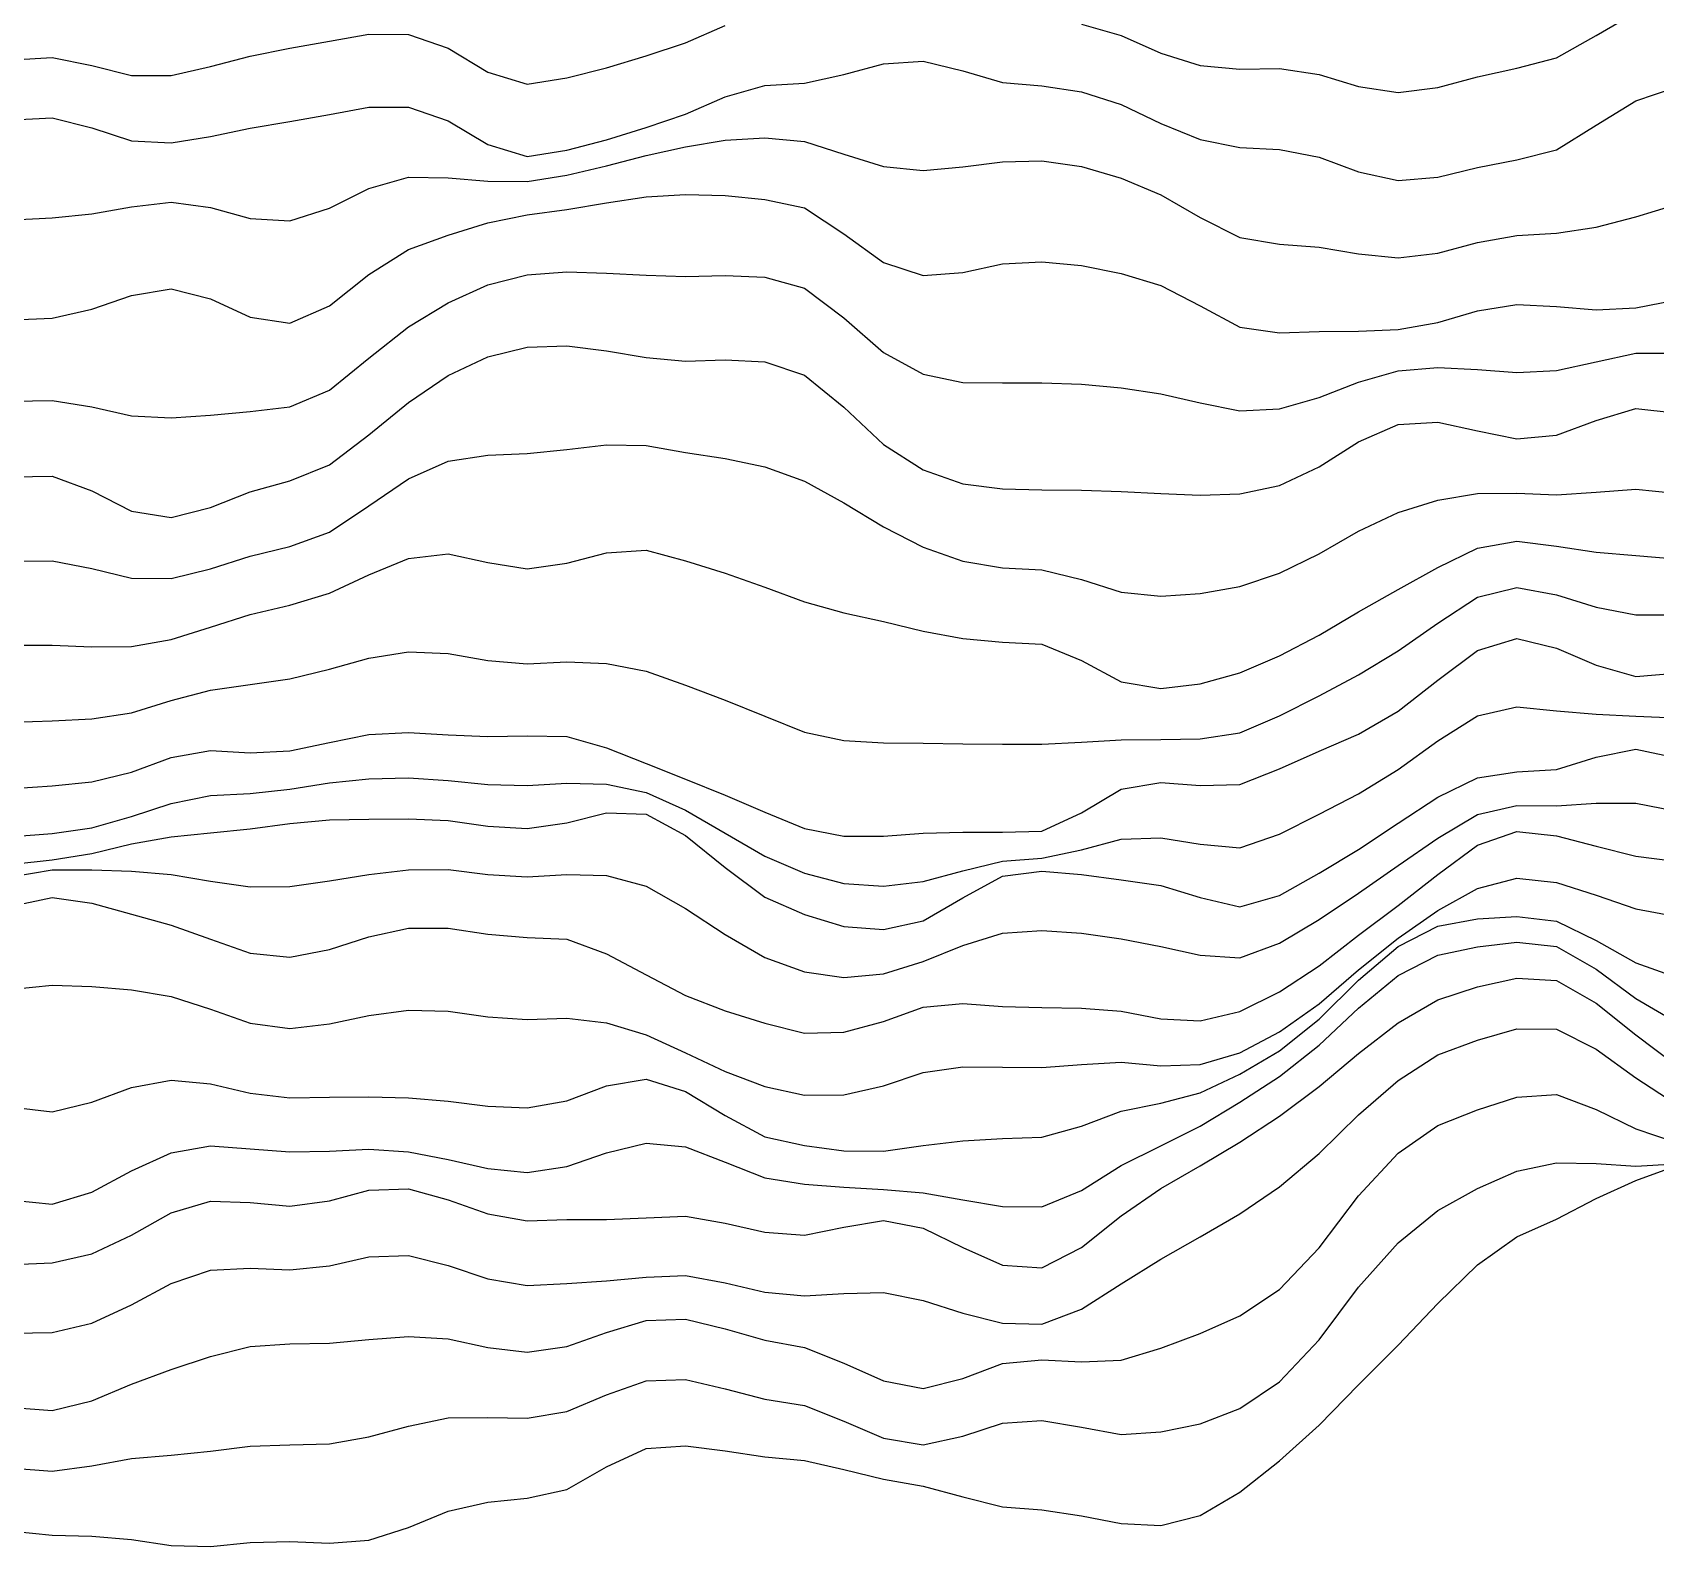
# Model space of a CAD drawing. Header units: metres. Extents: x 0 to 1200, y 54 to 769.
# Drawn here: x 299 to 463.5, y 54.3 to 207.9 of the extents above; entities that cross this region are included whole.
import ezdxf

# ---------------------------------------------------------------- set-up
doc = ezdxf.new("R2010")
doc.units = ezdxf.units.M

msp = doc.modelspace()

# ---------------------------------------------------------------- linework, layer by layer
for p, q in [((457.52472, 207.58907), (461.5381, 209.92764)), ((329.097, 207.03152), (333.11035, 207.74171)), ((333.11035, 207.74171), (337.12372, 207.69974)), ((337.12372, 207.69974), (341.1371, 206.30135)), ((365.2173, 206.86853), (369.23065, 208.60542)), ((405.35095, 208.75258), (409.36432, 207.59042)), ((409.36432, 207.59042), (413.3777, 205.82712)), ((453.51135, 205.34325), (457.52472, 207.58907)), ((321.07025, 205.51749), (325.08362, 206.32436)), ((325.08362, 206.32436), (329.097, 207.03152)), ((341.1371, 206.30135), (345.15045, 203.8761)), ((361.20392, 205.52307), (365.2173, 206.86853)), ((413.3777, 205.82712), (417.39105, 204.57059)), ((296.99005, 205.14871), (301.00342, 205.35597)), ((301.00342, 205.35597), (305.01678, 204.56413)), ((305.01678, 204.56413), (309.03015, 203.55135)), ((313.04352, 203.55414), (317.0569, 204.45154)), ((317.0569, 204.45154), (321.07025, 205.51749)), ((353.1772, 203.3134), (357.19055, 204.3112)), ((357.19055, 204.3112), (361.20392, 205.52307)), ((381.27075, 203.65555), (385.28412, 204.72185)), ((385.28412, 204.72185), (389.2975, 204.99332)), ((389.2975, 204.99332), (393.31085, 204.034)), ((417.39105, 204.57059), (421.40442, 204.20085)), ((421.40442, 204.20085), (425.4178, 204.25903)), ((425.4178, 204.25903), (429.43115, 203.64929)), ((445.48462, 203.40302), (449.498, 204.29123)), ((449.498, 204.29123), (453.51135, 205.34325)), ((309.03015, 203.55135), (313.04352, 203.55414)), ((345.15045, 203.8761), (349.16382, 202.65207)), ((349.16382, 202.65207), (353.1772, 203.3134)), ((369.23065, 201.38655), (373.24402, 202.54457)), ((373.24402, 202.54457), (377.2574, 202.76059)), ((377.2574, 202.76059), (381.27075, 203.65555)), ((393.31085, 204.034), (397.32422, 202.83704)), ((397.32422, 202.83704), (401.3376, 202.49023)), ((401.3376, 202.49023), (405.35095, 201.89401)), ((429.43115, 203.64929), (433.44452, 202.43335)), ((433.44452, 202.43335), (437.4579, 201.82559)), ((441.47125, 202.34326), (445.48462, 203.40302)), ((365.2173, 199.63765), (369.23065, 201.38655)), ((405.35095, 201.89401), (409.36432, 200.58826)), ((437.4579, 201.82559), (441.47125, 202.34326)), ((457.52472, 198.49763), (461.5381, 200.98868)), ((461.5381, 200.98868), (465.55145, 202.32751)), ((296.99005, 199.04256), (301.00342, 199.24066)), ((301.00342, 199.24066), (305.01678, 198.2514)), ((325.08362, 198.87662), (329.097, 199.58954)), ((329.097, 199.58954), (333.11035, 200.34972)), ((333.11035, 200.34972), (337.12372, 200.32936)), ((337.12372, 200.32936), (341.1371, 198.93152)), ((361.20392, 198.26602), (365.2173, 199.63765)), ((409.36432, 200.58826), (413.3777, 198.66412)), ((305.01678, 198.2514), (309.03015, 196.91891)), ((317.0569, 197.37405), (321.07025, 198.19759)), ((321.07025, 198.19759), (325.08362, 198.87662)), ((341.1371, 198.93152), (345.15045, 196.54634)), ((357.19055, 197.00386), (361.20392, 198.26602)), ((413.3777, 198.66412), (417.39105, 197.05537)), ((453.51135, 196.0184), (457.52472, 198.49763)), ((309.03015, 196.91891), (313.04352, 196.69992)), ((313.04352, 196.69992), (317.0569, 197.37405)), ((345.15045, 196.54634), (349.16382, 195.32744)), ((349.16382, 195.32744), (353.1772, 195.9632)), ((353.1772, 195.9632), (357.19055, 197.00386)), ((361.20392, 195.43889), (365.2173, 196.30019)), ((365.2173, 196.30019), (369.23065, 196.97293)), ((369.23065, 196.97293), (373.24402, 197.21735)), ((373.24402, 197.21735), (377.2574, 196.83847)), ((377.2574, 196.83847), (381.27075, 195.5651)), ((417.39105, 197.05537), (421.40442, 196.23055)), ((421.40442, 196.23055), (425.4178, 196.04721)), ((425.4178, 196.04721), (429.43115, 195.25206)), ((449.498, 194.97546), (453.51135, 196.0184)), ((353.1772, 193.42393), (357.19055, 194.37918)), ((357.19055, 194.37918), (361.20392, 195.43889)), ((381.27075, 195.5651), (385.28412, 194.29805)), ((385.28412, 194.29805), (389.2975, 193.91943)), ((389.2975, 193.91943), (393.31085, 194.26761)), ((393.31085, 194.26761), (397.32422, 194.78915)), ((397.32422, 194.78915), (401.3376, 194.8879)), ((401.3376, 194.8879), (405.35095, 194.32558)), ((405.35095, 194.32558), (409.36432, 193.14116)), ((429.43115, 195.25206), (433.44452, 193.75966)), ((441.47125, 193.24924), (445.48462, 194.21497)), ((445.48462, 194.21497), (449.498, 194.97546)), ((333.11035, 192.09541), (337.12372, 193.22522)), ((337.12372, 193.22522), (341.1371, 193.1633)), ((341.1371, 193.1633), (345.15045, 192.80989)), ((345.15045, 192.80989), (349.16382, 192.79411)), ((349.16382, 192.79411), (353.1772, 193.42393)), ((409.36432, 193.14116), (413.3777, 191.43266)), ((433.44452, 193.75966), (437.4579, 192.9035)), ((437.4579, 192.9035), (441.47125, 193.24924)), ((329.097, 190.07419), (333.11035, 192.09541)), ((357.19055, 190.62096), (361.20392, 191.2302)), ((361.20392, 191.2302), (365.2173, 191.49088)), ((365.2173, 191.49088), (369.23065, 191.37439)), ((369.23065, 191.37439), (373.24402, 190.97809)), ((373.24402, 190.97809), (377.2574, 190.12592)), ((413.3777, 191.43266), (417.39105, 189.1545)), ((301.00342, 189.1054), (305.01678, 189.52783)), ((305.01678, 189.52783), (309.03015, 190.21179)), ((309.03015, 190.21179), (313.04352, 190.68811)), ((313.04352, 190.68811), (317.0569, 190.16396)), ((317.0569, 190.16396), (321.07025, 189.05386)), ((325.08362, 188.81258), (329.097, 190.07419)), ((345.15045, 188.59253), (349.16382, 189.40564)), ((349.16382, 189.40564), (353.1772, 189.95761)), ((353.1772, 189.95761), (357.19055, 190.62096)), ((377.2574, 190.12592), (381.27075, 187.47617)), ((461.5381, 189.22485), (465.55145, 190.4102)), ((296.99005, 188.88815), (301.00342, 189.1054)), ((321.07025, 189.05386), (325.08362, 188.81258)), ((341.1371, 187.35551), (345.15045, 188.59253)), ((417.39105, 189.1545), (421.40442, 187.10143)), ((453.51135, 187.5574), (457.52472, 188.16573)), ((457.52472, 188.16573), (461.5381, 189.22485)), ((337.12372, 185.90382), (341.1371, 187.35551)), ((381.27075, 187.47617), (385.28412, 184.57492)), ((421.40442, 187.10143), (425.4178, 186.45146)), ((425.4178, 186.45146), (429.43115, 186.12842)), ((429.43115, 186.12842), (433.44452, 185.44327)), ((441.47125, 185.53287), (445.48462, 186.59782)), ((445.48462, 186.59782), (449.498, 187.31363)), ((449.498, 187.31363), (453.51135, 187.5574)), ((333.11035, 183.37585), (337.12372, 185.90382)), ((385.28412, 184.57492), (389.2975, 183.24234)), ((393.31085, 183.54643), (397.32422, 184.42497)), ((397.32422, 184.42497), (401.3376, 184.64719)), ((401.3376, 184.64719), (405.35095, 184.26056)), ((433.44452, 185.44327), (437.4579, 185.06117)), ((437.4579, 185.06117), (441.47125, 185.53287)), ((329.097, 180.17714), (333.11035, 183.37585)), ((345.15045, 182.31786), (349.16382, 183.32083)), ((349.16382, 183.32083), (353.1772, 183.6172)), ((353.1772, 183.6172), (357.19055, 183.49805)), ((357.19055, 183.49805), (361.20392, 183.28334)), ((361.20392, 183.28334), (365.2173, 183.16615)), ((365.2173, 183.16615), (369.23065, 183.25702)), ((369.23065, 183.25702), (373.24402, 183.0769)), ((373.24402, 183.0769), (377.2574, 181.9899)), ((389.2975, 183.24234), (393.31085, 183.54643)), ((405.35095, 184.26056), (409.36432, 183.45023)), ((409.36432, 183.45023), (413.3777, 182.25981)), ((305.01678, 179.84404), (309.03015, 181.22797)), ((309.03015, 181.22797), (313.04352, 181.89961)), ((313.04352, 181.89961), (317.0569, 180.87549)), ((341.1371, 180.4958), (345.15045, 182.31786)), ((377.2574, 181.9899), (381.27075, 178.9563)), ((413.3777, 182.25981), (417.39105, 180.1646)), ((301.00342, 178.92026), (305.01678, 179.84404)), ((317.0569, 180.87549), (321.07025, 179.02026)), ((325.08362, 178.44), (329.097, 180.17714)), ((337.12372, 178.0461), (341.1371, 180.4958)), ((417.39105, 180.1646), (421.40442, 178.00171)), ((441.47125, 178.49963), (445.48462, 179.66669)), ((445.48462, 179.66669), (449.498, 180.31473)), ((449.498, 180.31473), (453.51135, 180.11765)), ((453.51135, 180.11765), (457.52472, 179.76677)), ((457.52472, 179.76677), (461.5381, 179.96939)), ((461.5381, 179.96939), (465.55145, 180.757)), ((296.99005, 178.77277), (301.00342, 178.92026)), ((321.07025, 179.02026), (325.08362, 178.44)), ((333.11035, 174.85995), (337.12372, 178.0461)), ((381.27075, 178.9563), (385.28412, 175.46283)), ((421.40442, 178.00171), (425.4178, 177.42899)), ((433.44452, 177.60779), (437.4579, 177.76764)), ((437.4579, 177.76764), (441.47125, 178.49963)), ((349.16382, 175.98164), (353.1772, 176.1314)), ((353.1772, 176.1314), (357.19055, 175.60217)), ((425.4178, 177.42899), (429.43115, 177.5848)), ((429.43115, 177.5848), (433.44452, 177.60779)), ((329.097, 171.62639), (333.11035, 174.85995)), ((341.1371, 173.10176), (345.15045, 174.9993)), ((345.15045, 174.9993), (349.16382, 175.98164)), ((357.19055, 175.60217), (361.20392, 174.93726)), ((361.20392, 174.93726), (365.2173, 174.5698)), ((365.2173, 174.5698), (369.23065, 174.68753)), ((369.23065, 174.68753), (373.24402, 174.50276)), ((373.24402, 174.50276), (377.2574, 173.15732)), ((385.28412, 175.46283), (389.2975, 173.26651)), ((453.51135, 173.6135), (457.52472, 174.486)), ((457.52472, 174.486), (461.5381, 175.36888)), ((461.5381, 175.36888), (465.55145, 175.37451)), ((337.12372, 170.39279), (341.1371, 173.10176)), ((377.2574, 173.15732), (381.27075, 169.88963)), ((389.2975, 173.26651), (393.31085, 172.40965)), ((433.44452, 172.43895), (437.4579, 173.5728)), ((437.4579, 173.5728), (441.47125, 173.91443)), ((441.47125, 173.91443), (445.48462, 173.71844)), ((445.48462, 173.71844), (449.498, 173.41718)), ((449.498, 173.41718), (453.51135, 173.6135)), ((325.08362, 169.94913), (329.097, 171.62639)), ((393.31085, 172.40965), (397.32422, 172.36015)), ((397.32422, 172.36015), (401.3376, 172.38559)), ((401.3376, 172.38559), (405.35095, 172.21921)), ((405.35095, 172.21921), (409.36432, 171.85217)), ((409.36432, 171.85217), (413.3777, 171.27054)), ((413.3777, 171.27054), (417.39105, 170.33804)), ((429.43115, 170.89658), (433.44452, 172.43895)), ((296.99005, 170.49673), (301.00342, 170.59265)), ((301.00342, 170.59265), (305.01678, 169.94003)), ((305.01678, 169.94003), (309.03015, 169.04028)), ((321.07025, 169.45406), (325.08362, 169.94913)), ((333.11035, 167.10928), (337.12372, 170.39279)), ((381.27075, 169.88963), (385.28412, 166.12701)), ((417.39105, 170.33804), (421.40442, 169.54294)), ((421.40442, 169.54294), (425.4178, 169.7369)), ((425.4178, 169.7369), (429.43115, 170.89658)), ((457.52472, 168.54137), (461.5381, 169.7569)), ((461.5381, 169.7569), (465.55145, 169.3147)), ((309.03015, 169.04028), (313.04352, 168.83339)), ((313.04352, 168.83339), (317.0569, 169.09927)), ((317.0569, 169.09927), (321.07025, 169.45406)), ((433.44452, 166.37535), (437.4579, 168.15909)), ((437.4579, 168.15909), (441.47125, 168.37866)), ((441.47125, 168.37866), (445.48462, 167.50314)), ((453.51135, 167.05421), (457.52472, 168.54137)), ((329.097, 164.03764), (333.11035, 167.10928)), ((429.43115, 163.84927), (433.44452, 166.37535)), ((445.48462, 167.50314), (449.498, 166.68756)), ((449.498, 166.68756), (453.51135, 167.05421)), ((341.1371, 164.43222), (345.15045, 165.0174)), ((345.15045, 165.0174), (349.16382, 165.20102)), ((349.16382, 165.20102), (353.1772, 165.62234)), ((353.1772, 165.62234), (357.19055, 166.06973)), ((357.19055, 166.06973), (361.20392, 166.01924)), ((361.20392, 166.01924), (365.2173, 165.3083)), ((365.2173, 165.3083), (369.23065, 164.70255)), ((369.23065, 164.70255), (373.24402, 163.84677)), ((385.28412, 166.12701), (389.2975, 163.53607)), ((296.99005, 162.8362), (301.00342, 162.9154)), ((301.00342, 162.9154), (305.01678, 161.43144)), ((325.08362, 162.43938), (329.097, 164.03764)), ((337.12372, 162.62086), (341.1371, 164.43222)), ((373.24402, 163.84677), (377.2574, 162.39774)), ((389.2975, 163.53607), (393.31085, 162.11649)), ((425.4178, 161.94514), (429.43115, 163.84927)), ((305.01678, 161.43144), (309.03015, 159.33926)), ((317.0569, 159.724), (321.07025, 161.32497)), ((321.07025, 161.32497), (325.08362, 162.43938)), ((333.11035, 159.88895), (337.12372, 162.62086)), ((377.2574, 162.39774), (381.27075, 160.20018)), ((393.31085, 162.11649), (397.32422, 161.60443)), ((397.32422, 161.60443), (401.3376, 161.52963)), ((401.3376, 161.52963), (405.35095, 161.47052)), ((405.35095, 161.47052), (409.36432, 161.3502)), ((409.36432, 161.3502), (413.3777, 161.16083)), ((421.40442, 161.11226), (425.4178, 161.94514)), ((453.51135, 161.01775), (457.52472, 161.27217)), ((457.52472, 161.27217), (461.5381, 161.5705)), ((461.5381, 161.5705), (465.55145, 161.1906)), ((313.04352, 158.70676), (317.0569, 159.724)), ((329.097, 157.23705), (333.11035, 159.88895)), ((381.27075, 160.20018), (385.28412, 157.75208)), ((413.3777, 161.16083), (417.39105, 160.9855)), ((417.39105, 160.9855), (421.40442, 161.11226)), ((437.4579, 159.21442), (441.47125, 160.45476)), ((441.47125, 160.45476), (445.48462, 161.1489)), ((445.48462, 161.1489), (449.498, 161.16702)), ((449.498, 161.16702), (453.51135, 161.01775)), ((309.03015, 159.33926), (313.04352, 158.70676)), ((433.44452, 157.30959), (437.4579, 159.21442)), ((325.08362, 155.76466), (329.097, 157.23705)), ((385.28412, 157.75208), (389.2975, 155.68576)), ((429.43115, 155.02141), (433.44452, 157.30959)), ((317.0569, 153.50427), (321.07025, 154.79182)), ((321.07025, 154.79182), (325.08362, 155.76466)), ((337.12372, 154.54257), (341.1371, 155.01447)), ((341.1371, 155.01447), (345.15045, 154.13492)), ((353.1772, 154.0907), (357.19055, 155.13474)), ((357.19055, 155.13474), (361.20392, 155.38791)), ((361.20392, 155.38791), (365.2173, 154.30173)), ((389.2975, 155.68576), (393.31085, 154.28421)), ((425.4178, 153.07922), (429.43115, 155.02141)), ((441.47125, 153.62398), (445.48462, 155.61264)), ((445.48462, 155.61264), (449.498, 156.29897)), ((449.498, 156.29897), (453.51135, 155.78955)), ((453.51135, 155.78955), (457.52472, 155.18196)), ((457.52472, 155.18196), (461.5381, 154.84076)), ((461.5381, 154.84076), (465.55145, 154.50987)), ((296.99005, 154.28271), (301.00342, 154.31924)), ((301.00342, 154.31924), (305.01678, 153.5519)), ((305.01678, 153.5519), (309.03015, 152.56061)), ((313.04352, 152.52861), (317.0569, 153.50427)), ((333.11035, 152.89075), (337.12372, 154.54257)), ((345.15045, 154.13492), (349.16382, 153.51102)), ((349.16382, 153.51102), (353.1772, 154.0907)), ((365.2173, 154.30173), (369.23065, 153.06966)), ((369.23065, 153.06966), (373.24402, 151.65916)), ((393.31085, 154.28421), (397.32422, 153.6148)), ((397.32422, 153.6148), (401.3376, 153.41805)), ((401.3376, 153.41805), (405.35095, 152.42242)), ((421.40442, 151.72833), (425.4178, 153.07922)), ((437.4579, 151.40079), (441.47125, 153.62398)), ((309.03015, 152.56061), (313.04352, 152.52861)), ((329.097, 151.03021), (333.11035, 152.89075)), ((373.24402, 151.65916), (377.2574, 150.15355)), ((405.35095, 152.42242), (409.36432, 151.14929)), ((417.39105, 150.99255), (421.40442, 151.72833)), ((433.44452, 149.13403), (437.4579, 151.40079)), ((445.48462, 150.633), (449.498, 151.61845)), ((449.498, 151.61845), (453.51135, 150.85014)), ((321.07025, 148.86414), (325.08362, 149.82043)), ((325.08362, 149.82043), (329.097, 151.03021)), ((377.2574, 150.15355), (381.27075, 149.05316)), ((409.36432, 151.14929), (413.3777, 150.73148)), ((413.3777, 150.73148), (417.39105, 150.99255)), ((441.47125, 148.00746), (445.48462, 150.633)), ((453.51135, 150.85014), (457.52472, 149.62302)), ((317.0569, 147.57895), (321.07025, 148.86414)), ((381.27075, 149.05316), (385.28412, 148.14665)), ((385.28412, 148.14665), (389.2975, 147.17)), ((429.43115, 146.78651), (433.44452, 149.13403)), ((457.52472, 149.62302), (461.5381, 148.82767)), ((461.5381, 148.82767), (465.55145, 148.8426)), ((313.04352, 146.32849), (317.0569, 147.57895)), ((389.2975, 147.17), (393.31085, 146.43945)), ((425.4178, 144.68773), (429.43115, 146.78651)), ((437.4579, 145.175), (441.47125, 148.00746)), ((296.99005, 145.76901), (301.00342, 145.74904)), ((301.00342, 145.74904), (305.01678, 145.60117)), ((305.01678, 145.60117), (309.03015, 145.62878)), ((309.03015, 145.62878), (313.04352, 146.32849)), ((333.11035, 144.44719), (337.12372, 145.08862)), ((337.12372, 145.08862), (341.1371, 144.92313)), ((341.1371, 144.92313), (345.15045, 144.2206)), ((393.31085, 146.43945), (397.32422, 146.07379)), ((397.32422, 146.07379), (401.3376, 145.87418)), ((401.3376, 145.87418), (405.35095, 144.18951)), ((433.44452, 142.73831), (437.4579, 145.175)), ((441.47125, 142.20251), (445.48462, 145.23682)), ((445.48462, 145.23682), (449.498, 146.43723)), ((449.498, 146.43723), (453.51135, 145.46735)), ((453.51135, 145.46735), (457.52472, 143.72893)), ((325.08362, 142.36061), (329.097, 143.32083)), ((329.097, 143.32083), (333.11035, 144.44719)), ((345.15045, 144.2206), (349.16382, 143.87027)), ((349.16382, 143.87027), (353.1772, 144.07382)), ((353.1772, 144.07382), (357.19055, 143.909)), ((357.19055, 143.909), (361.20392, 143.12024)), ((405.35095, 144.18951), (409.36432, 142.03741)), ((421.40442, 142.9409), (425.4178, 144.68773)), ((457.52472, 143.72893), (461.5381, 142.56949)), ((317.0569, 141.20819), (321.07025, 141.7691)), ((321.07025, 141.7691), (325.08362, 142.36061)), ((361.20392, 143.12024), (365.2173, 141.69333)), ((365.2173, 141.69333), (369.23065, 140.18837)), ((409.36432, 142.03741), (413.3777, 141.35396)), ((413.3777, 141.35396), (417.39105, 141.82391)), ((417.39105, 141.82391), (421.40442, 142.9409)), ((429.43115, 140.61751), (433.44452, 142.73831)), ((437.4579, 139.05597), (441.47125, 142.20251)), ((461.5381, 142.56949), (465.55145, 142.92563)), ((309.03015, 138.89871), (313.04352, 140.13754)), ((313.04352, 140.13754), (317.0569, 141.20819)), ((369.23065, 140.18837), (373.24402, 138.54831)), ((425.4178, 138.57683), (429.43115, 140.61751)), ((301.00342, 138.08786), (305.01678, 138.27368)), ((305.01678, 138.27368), (309.03015, 138.89871)), ((373.24402, 138.54831), (377.2574, 136.93236)), ((421.40442, 136.87227), (425.4178, 138.57683)), ((433.44452, 136.71854), (437.4579, 139.05597)), ((441.47125, 136.06223), (445.48462, 138.59084)), ((445.48462, 138.59084), (449.498, 139.50284)), ((449.498, 139.50284), (453.51135, 139.09247)), ((453.51135, 139.09247), (457.52472, 138.77005)), ((457.52472, 138.77005), (461.5381, 138.56561)), ((461.5381, 138.56561), (465.55145, 138.39377)), ((296.99005, 137.9642), (301.00342, 138.08786)), ((329.097, 135.8789), (333.11035, 136.69351)), ((333.11035, 136.69351), (337.12372, 136.9168)), ((337.12372, 136.9168), (341.1371, 136.67795)), ((341.1371, 136.67795), (345.15045, 136.51031)), ((345.15045, 136.51031), (349.16382, 136.5784)), ((349.16382, 136.5784), (353.1772, 136.48392)), ((377.2574, 136.93236), (381.27075, 136.10071)), ((417.39105, 136.2684), (421.40442, 136.87227)), ((429.43115, 135.02403), (433.44452, 136.71854)), ((313.04352, 134.36562), (317.0569, 135.06027)), ((317.0569, 135.06027), (321.07025, 134.82382)), ((321.07025, 134.82382), (325.08362, 135.02757)), ((325.08362, 135.02757), (329.097, 135.8789)), ((353.1772, 136.48392), (357.19055, 135.33633)), ((357.19055, 135.33633), (361.20392, 133.7526)), ((381.27075, 136.10071), (385.28412, 135.86838)), ((385.28412, 135.86838), (389.2975, 135.81288)), ((389.2975, 135.81288), (393.31085, 135.76141)), ((393.31085, 135.76141), (397.32422, 135.71722)), ((397.32422, 135.71722), (401.3376, 135.71454)), ((401.3376, 135.71454), (405.35095, 135.91113)), ((405.35095, 135.91113), (409.36432, 136.16309)), ((409.36432, 136.16309), (413.3777, 136.20125)), ((413.3777, 136.20125), (417.39105, 136.2684)), ((425.4178, 133.20197), (429.43115, 135.02403)), ((437.4579, 133.1645), (441.47125, 136.06223)), ((457.52472, 134.40419), (461.5381, 135.20395)), ((461.5381, 135.20395), (465.55145, 134.35068)), ((309.03015, 132.87274), (313.04352, 134.36562)), ((361.20392, 133.7526), (365.2173, 132.16603)), ((453.51135, 133.16095), (457.52472, 134.40419)), ((301.00342, 131.50146), (305.01678, 131.89764)), ((305.01678, 131.89764), (309.03015, 132.87274)), ((325.08362, 131.14938), (329.097, 131.78476)), ((329.097, 131.78476), (333.11035, 132.21869)), ((333.11035, 132.21869), (337.12372, 132.28908)), ((337.12372, 132.28908), (341.1371, 132.02525)), ((341.1371, 132.02525), (345.15045, 131.62323)), ((349.16382, 131.51915), (353.1772, 131.75977)), ((353.1772, 131.75977), (357.19055, 131.66605)), ((357.19055, 131.66605), (361.20392, 130.8317)), ((365.2173, 132.16603), (369.23065, 130.55952)), ((409.36432, 131.14352), (413.3777, 131.83444)), ((413.3777, 131.83444), (417.39105, 131.54059)), ((417.39105, 131.54059), (421.40442, 131.64232)), ((421.40442, 131.64232), (425.4178, 133.20197)), ((433.44452, 130.66618), (437.4579, 133.1645)), ((441.47125, 130.32706), (445.48462, 132.29825)), ((445.48462, 132.29825), (449.498, 132.91957)), ((449.498, 132.91957), (453.51135, 133.16095)), ((296.99005, 131.22919), (301.00342, 131.50146)), ((313.04352, 129.71333), (317.0569, 130.49602)), ((317.0569, 130.49602), (321.07025, 130.71838)), ((321.07025, 130.71838), (325.08362, 131.14938)), ((345.15045, 131.62323), (349.16382, 131.51915)), ((361.20392, 130.8317), (365.2173, 129.03387)), ((369.23065, 130.55952), (373.24402, 128.83609)), ((405.35095, 128.75906), (409.36432, 131.14352)), ((429.43115, 128.6261), (433.44452, 130.66618)), ((437.4579, 127.71031), (441.47125, 130.32706)), ((305.01678, 127.2304), (309.03015, 128.38574)), ((309.03015, 128.38574), (313.04352, 129.71333)), ((353.1772, 127.74742), (357.19055, 128.74289)), ((357.19055, 128.74289), (361.20392, 128.61383)), ((361.20392, 128.61383), (365.2173, 126.44342)), ((365.2173, 129.03387), (369.23065, 126.69702)), ((373.24402, 128.83609), (377.2574, 127.17306)), ((401.3376, 126.896675), (405.35095, 128.75906)), ((425.4178, 126.605705), (429.43115, 128.6261)), ((441.47125, 126.198685), (445.48462, 128.57059)), ((445.48462, 128.57059), (449.498, 129.49763)), ((449.498, 129.49763), (453.51135, 129.4479)), ((453.51135, 129.4479), (457.52472, 129.71848)), ((457.52472, 129.71848), (461.5381, 129.72221)), ((461.5381, 129.72221), (465.55145, 128.95303)), ((301.00342, 126.64908), (305.01678, 127.2304)), ((313.04352, 126.30977), (317.0569, 126.738655)), ((317.0569, 126.738655), (321.07025, 127.13286)), ((321.07025, 127.13286), (325.08362, 127.6622)), ((325.08362, 127.6622), (329.097, 128.04434)), ((329.097, 128.04434), (333.11035, 128.11588)), ((333.11035, 128.11588), (337.12372, 128.12982)), ((337.12372, 128.12982), (341.1371, 127.96628)), ((341.1371, 127.96628), (345.15045, 127.40427)), ((345.15045, 127.40427), (349.16382, 127.154274)), ((349.16382, 127.154274), (353.1772, 127.74742)), ((377.2574, 127.17306), (381.27075, 126.395645)), ((389.2975, 126.68166), (393.31085, 126.807365)), ((393.31085, 126.807365), (397.32422, 126.779785)), ((397.32422, 126.779785), (401.3376, 126.896675)), ((433.44452, 125.04239), (437.4579, 127.71031)), ((445.48462, 125.47641), (449.498, 126.85844)), ((449.498, 126.85844), (453.51135, 126.415665)), ((296.99005, 126.336815), (301.00342, 126.64908)), ((305.01678, 124.61399), (309.03015, 125.616455)), ((309.03015, 125.616455), (313.04352, 126.30977)), ((365.2173, 126.44342), (369.23065, 123.1989)), ((369.23065, 126.69702), (373.24402, 124.37555)), ((381.27075, 126.395645), (385.28412, 126.380936)), ((385.28412, 126.380936), (389.2975, 126.68166)), ((405.35095, 125.00202), (409.36432, 126.06794)), ((409.36432, 126.06794), (413.3777, 126.23481)), ((413.3777, 126.23481), (417.39105, 125.57541)), ((417.39105, 125.57541), (421.40442, 125.21945)), ((421.40442, 125.21945), (425.4178, 126.605705)), ((437.4579, 123.39799), (441.47125, 126.198685)), ((441.47125, 122.48645), (445.48462, 125.47641)), ((453.51135, 126.415665), (457.52472, 125.37906)), ((457.52472, 125.37906), (461.5381, 124.370415)), ((296.99005, 123.55828), (301.00342, 123.9928)), ((301.00342, 123.9928), (305.01678, 124.61399)), ((373.24402, 124.37555), (377.2574, 122.622086)), ((393.31085, 122.876175), (397.32422, 123.85205)), ((397.32422, 123.85205), (401.3376, 124.1411)), ((401.3376, 124.1411), (405.35095, 125.00202)), ((429.43115, 122.620575), (433.44452, 125.04239)), ((461.5381, 124.370415), (465.55145, 123.85935)), ((296.99005, 122.303345), (301.00342, 122.97812)), ((301.00342, 122.97812), (305.01678, 122.97577)), ((305.01678, 122.97577), (309.03015, 122.85184)), ((309.03015, 122.85184), (313.04352, 122.48341)), ((313.04352, 122.48341), (317.0569, 121.82605)), ((317.0569, 121.82605), (321.07025, 121.23508)), ((325.08362, 121.293106), (329.097, 121.85571)), ((329.097, 121.85571), (333.11035, 122.496284)), ((333.11035, 122.496284), (337.12372, 122.97954)), ((337.12372, 122.97954), (341.1371, 123.00393)), ((341.1371, 123.00393), (345.15045, 122.510284)), ((345.15045, 122.510284), (349.16382, 122.266754)), ((349.16382, 122.266754), (353.1772, 122.5152)), ((353.1772, 122.5152), (357.19055, 122.409874)), ((357.19055, 122.409874), (361.20392, 121.32811)), ((369.23065, 123.1989), (373.24402, 120.19578)), ((377.2574, 122.622086), (381.27075, 121.57199)), ((385.28412, 121.3189), (389.2975, 121.80153)), ((389.2975, 121.80153), (393.31085, 122.876175)), ((393.31085, 120.11711), (397.32422, 122.327995)), ((397.32422, 122.327995), (401.3376, 122.82817)), ((401.3376, 122.82817), (405.35095, 122.501854)), ((405.35095, 122.501854), (409.36432, 121.965645)), ((409.36432, 121.965645), (413.3777, 121.39112)), ((425.4178, 120.37644), (429.43115, 122.620575)), ((433.44452, 120.61278), (437.4579, 123.39799)), ((437.4579, 119.3587), (441.47125, 122.48645)), ((445.48462, 121.08823), (449.498, 122.11969)), ((449.498, 122.11969), (453.51135, 121.70064)), ((296.99005, 119.30768), (301.00342, 120.17349)), ((301.00342, 120.17349), (305.01678, 119.57909)), ((321.07025, 121.23508), (325.08362, 121.293106)), ((361.20392, 121.32811), (365.2173, 119.0517)), ((373.24402, 120.19578), (377.2574, 118.42499)), ((381.27075, 121.57199), (385.28412, 121.3189)), ((413.3777, 121.39112), (417.39105, 120.176384)), ((417.39105, 120.176384), (421.40442, 119.21035)), ((421.40442, 119.21035), (425.4178, 120.37644)), ((429.43115, 117.93253), (433.44452, 120.61278)), ((441.47125, 118.84598), (445.48462, 121.08823)), ((453.51135, 121.70064), (457.52472, 120.402115)), ((457.52472, 120.402115), (461.5381, 119.0213)), ((305.01678, 119.57909), (309.03015, 118.47458)), ((365.2173, 119.0517), (369.23065, 116.404335)), ((389.2975, 117.79946), (393.31085, 120.11711)), ((433.44452, 116.343), (437.4579, 119.3587)), ((437.4579, 116.04323), (441.47125, 118.84598)), ((461.5381, 119.0213), (465.55145, 118.28293)), ((309.03015, 118.47458), (313.04352, 117.37613)), ((313.04352, 117.37613), (317.0569, 115.94524)), ((333.11035, 116.160416), (337.12372, 117.04552)), ((337.12372, 117.04552), (341.1371, 117.061134)), ((341.1371, 117.061134), (345.15045, 116.4519)), ((377.2574, 118.42499), (381.27075, 117.22537)), ((381.27075, 117.22537), (385.28412, 116.906784)), ((385.28412, 116.906784), (389.2975, 117.79946)), ((425.4178, 115.53306), (429.43115, 117.93253)), ((437.4579, 115.19974), (441.47125, 117.25725)), ((441.47125, 117.25725), (445.48462, 117.99423)), ((445.48462, 117.99423), (449.498, 118.25188)), ((449.498, 118.25188), (453.51135, 117.75235)), ((453.51135, 117.75235), (457.52472, 115.80319)), ((317.0569, 115.94524), (321.07025, 114.51417)), ((329.097, 114.89259), (333.11035, 116.160416)), ((345.15045, 116.4519), (349.16382, 116.12067)), ((349.16382, 116.12067), (353.1772, 115.92622)), ((353.1772, 115.92622), (357.19055, 114.455734)), ((369.23065, 116.404335), (373.24402, 114.07289)), ((389.2975, 113.6738), (393.31085, 115.306625)), ((393.31085, 115.306625), (397.32422, 116.54998)), ((397.32422, 116.54998), (401.3376, 116.8027)), ((401.3376, 116.8027), (405.35095, 116.53363)), ((405.35095, 116.53363), (409.36432, 115.98963)), ((409.36432, 115.98963), (413.3777, 115.21017)), ((413.3777, 115.21017), (417.39105, 114.30559)), ((421.40442, 114.05213), (425.4178, 115.53306)), ((429.43115, 113.24832), (433.44452, 116.343)), ((433.44452, 112.83455), (437.4579, 116.04323)), ((433.44452, 111.77983), (437.4579, 115.19974)), ((445.48462, 115.17241), (449.498, 115.64174)), ((449.498, 115.64174), (453.51135, 115.20561)), ((453.51135, 115.20561), (457.52472, 112.90165)), ((457.52472, 115.80319), (461.5381, 113.52649)), ((321.07025, 114.51417), (325.08362, 114.120155)), ((325.08362, 114.120155), (329.097, 114.89259)), ((357.19055, 114.455734), (361.20392, 112.3206)), ((373.24402, 114.07289), (377.2574, 112.64103)), ((385.28412, 112.4275), (389.2975, 113.6738)), ((417.39105, 114.30559), (421.40442, 114.05213)), ((437.4579, 112.2379), (441.47125, 114.32054)), ((441.47125, 114.32054), (445.48462, 115.17241)), ((361.20392, 112.3206), (365.2173, 110.21531)), ((377.2574, 112.64103), (381.27075, 112.05024)), ((381.27075, 112.05024), (385.28412, 112.4275)), ((425.4178, 110.60278), (429.43115, 113.24832)), ((429.43115, 109.39033), (433.44452, 112.83455)), ((433.44452, 108.95242), (437.4579, 112.2379)), ((445.48462, 111.11409), (449.498, 111.992035)), ((449.498, 111.992035), (453.51135, 111.740456)), ((457.52472, 112.90165), (461.5381, 109.911575)), ((461.5381, 113.52649), (465.55145, 112.12657)), ((296.99005, 110.8521), (301.00342, 111.26468)), ((301.00342, 111.26468), (305.01678, 111.15085)), ((305.01678, 111.15085), (309.03015, 110.7963)), ((309.03015, 110.7963), (313.04352, 110.137115)), ((421.40442, 108.606766), (425.4178, 110.60278)), ((429.43115, 107.82236), (433.44452, 111.77983)), ((441.47125, 109.79964), (445.48462, 111.11409)), ((453.51135, 111.740456), (457.52472, 109.453766)), ((313.04352, 110.137115), (317.0569, 108.845955)), ((317.0569, 108.845955), (321.07025, 107.40518)), ((333.11035, 108.194214), (337.12372, 108.736786)), ((337.12372, 108.736786), (341.1371, 108.63658)), ((341.1371, 108.63658), (345.15045, 108.07539)), ((365.2173, 110.21531), (369.23065, 108.66637)), ((369.23065, 108.66637), (373.24402, 107.4075)), ((385.28412, 107.584435), (389.2975, 109.02957)), ((389.2975, 109.02957), (393.31085, 109.42154)), ((393.31085, 109.42154), (397.32422, 109.12521)), ((397.32422, 109.12521), (401.3376, 109.00129)), ((401.3376, 109.00129), (405.35095, 108.94058)), ((405.35095, 108.94058), (409.36432, 108.62502)), ((409.36432, 108.62502), (413.3777, 107.847786)), ((417.39105, 107.65704), (421.40442, 108.606766)), ((425.4178, 106.52664), (429.43115, 109.39033)), ((429.43115, 105.17988), (433.44452, 108.95242)), ((437.4579, 107.4613), (441.47125, 109.79964)), ((457.52472, 109.453766), (461.5381, 106.224686)), ((461.5381, 109.911575), (465.55145, 107.572815)), ((321.07025, 107.40518), (325.08362, 106.88803)), ((325.08362, 106.88803), (329.097, 107.36487)), ((329.097, 107.36487), (333.11035, 108.194214)), ((345.15045, 108.07539), (349.16382, 107.80324)), ((349.16382, 107.80324), (353.1772, 107.91394)), ((353.1772, 107.91394), (357.19055, 107.450424)), ((357.19055, 107.450424), (361.20392, 106.25131)), ((373.24402, 107.4075), (377.2574, 106.40665)), ((381.27075, 106.49623), (385.28412, 107.584435)), ((413.3777, 107.847786), (417.39105, 107.65704)), ((425.4178, 104.6204), (429.43115, 107.82236)), ((433.44452, 104.357925), (437.4579, 107.4613)), ((361.20392, 106.25131), (365.2173, 104.40169)), ((377.2574, 106.40665), (381.27075, 106.49623)), ((421.40442, 104.414635), (425.4178, 106.52664)), ((441.47125, 104.19205), (445.48462, 105.71176)), ((445.48462, 105.71176), (449.498, 106.83217)), ((449.498, 106.83217), (453.51135, 106.815384)), ((453.51135, 106.815384), (457.52472, 104.78371)), ((461.5381, 106.224686), (465.55145, 103.23857)), ((365.2173, 104.40169), (369.23065, 102.53032)), ((417.39105, 103.21442), (421.40442, 104.414635)), ((421.40442, 102.24065), (425.4178, 104.6204)), ((425.4178, 102.01814), (429.43115, 105.17988)), ((429.43115, 100.993034), (433.44452, 104.357925)), ((437.4579, 101.61498), (441.47125, 104.19205)), ((457.52472, 104.78371), (461.5381, 101.88086)), ((369.23065, 102.53032), (373.24402, 100.98135)), ((385.28412, 101.05477), (389.2975, 102.400085)), ((389.2975, 102.400085), (393.31085, 102.98505)), ((393.31085, 102.98505), (397.32422, 102.96186)), ((397.32422, 102.96186), (401.3376, 102.936226)), ((401.3376, 102.936226), (405.35095, 103.236885)), ((405.35095, 103.236885), (409.36432, 103.4643)), ((409.36432, 103.4643), (413.3777, 103.0951)), ((413.3777, 103.0951), (417.39105, 103.21442)), ((417.39105, 100.36395), (421.40442, 102.24065)), ((305.01678, 99.40233), (309.03015, 100.89914)), ((309.03015, 100.89914), (313.04352, 101.64938)), ((313.04352, 101.64938), (317.0569, 101.251175)), ((317.0569, 101.251175), (321.07025, 100.31473)), ((353.1772, 99.53286), (357.19055, 101.05798)), ((357.19055, 101.05798), (361.20392, 101.75193)), ((361.20392, 101.75193), (365.2173, 100.501205)), ((365.2173, 100.501205), (369.23065, 98.06221)), ((373.24402, 100.98135), (377.2574, 100.11576)), ((381.27075, 100.15067), (385.28412, 101.05477)), ((421.40442, 99.409546), (425.4178, 102.01814)), ((425.4178, 97.99725), (429.43115, 100.993034)), ((433.44452, 98.11603), (437.4579, 101.61498)), ((461.5381, 101.88086), (465.55145, 99.27825)), ((296.99005, 98.88796), (301.00342, 98.41011)), ((301.00342, 98.41011), (305.01678, 99.40233)), ((321.07025, 100.31473), (325.08362, 99.86002)), ((325.08362, 99.86002), (329.097, 99.901085)), ((329.097, 99.901085), (333.11035, 99.95478)), ((333.11035, 99.95478), (337.12372, 99.85356)), ((337.12372, 99.85356), (341.1371, 99.50876)), ((341.1371, 99.50876), (345.15045, 99.001015)), ((345.15045, 99.001015), (349.16382, 98.820946)), ((349.16382, 98.820946), (353.1772, 99.53286)), ((377.2574, 100.11576), (381.27075, 100.15067)), ((409.36432, 98.50376), (413.3777, 99.304726)), ((413.3777, 99.304726), (417.39105, 100.36395)), ((417.39105, 96.9731), (421.40442, 99.409546)), ((445.48462, 98.6373), (449.498, 99.91254)), ((449.498, 99.91254), (453.51135, 100.17777)), ((453.51135, 100.17777), (457.52472, 98.66914)), ((369.23065, 98.06221), (373.24402, 95.875626)), ((405.35095, 96.963875), (409.36432, 98.50376)), ((421.40442, 95.35956), (425.4178, 97.99725)), ((429.43115, 94.188705), (433.44452, 98.11603)), ((441.47125, 97.03914), (445.48462, 98.6373)), ((457.52472, 98.66914), (461.5381, 96.70786)), ((373.24402, 95.875626), (377.2574, 94.998665)), ((389.2975, 95.01841), (393.31085, 95.499954)), ((393.31085, 95.499954), (397.32422, 95.727066)), ((397.32422, 95.727066), (401.3376, 95.8439)), ((401.3376, 95.8439), (405.35095, 96.963875)), ((413.3777, 94.97337), (417.39105, 96.9731)), ((437.4579, 94.24176), (441.47125, 97.03914)), ((461.5381, 96.70786), (465.55145, 95.352394)), ((309.03015, 92.43557), (313.04352, 94.28194)), ((313.04352, 94.28194), (317.0569, 94.96376)), ((317.0569, 94.96376), (321.07025, 94.6714)), ((321.07025, 94.6714), (325.08362, 94.35456)), ((325.08362, 94.35456), (329.097, 94.43432)), ((329.097, 94.43432), (333.11035, 94.62224)), ((333.11035, 94.62224), (337.12372, 94.38081)), ((337.12372, 94.38081), (341.1371, 93.59668)), ((353.1772, 92.88643), (357.19055, 94.265205)), ((357.19055, 94.265205), (361.20392, 95.25019)), ((361.20392, 95.25019), (365.2173, 94.87865)), ((365.2173, 94.87865), (369.23065, 93.321335)), ((377.2574, 94.998665), (381.27075, 94.47176)), ((381.27075, 94.47176), (385.28412, 94.445045)), ((385.28412, 94.445045), (389.2975, 95.01841)), ((409.36432, 92.989456), (413.3777, 94.97337)), ((417.39105, 92.959526), (421.40442, 95.35956)), ((425.4178, 90.813324), (429.43115, 94.188705)), ((433.44452, 89.91017), (437.4579, 94.24176)), ((305.01678, 90.28118), (309.03015, 92.43557)), ((341.1371, 93.59668), (345.15045, 92.66983)), ((345.15045, 92.66983), (349.16382, 92.27096)), ((349.16382, 92.27096), (353.1772, 92.88643)), ((369.23065, 93.321335), (373.24402, 91.74273)), ((405.35095, 90.45618), (409.36432, 92.989456)), ((413.3777, 90.63452), (417.39105, 92.959526)), ((445.48462, 90.65317), (449.498, 92.40181)), ((449.498, 92.40181), (453.51135, 93.266365)), ((453.51135, 93.266365), (457.52472, 93.174835)), ((457.52472, 93.174835), (461.5381, 92.91969)), ((461.5381, 92.91969), (465.55145, 93.13698)), ((461.5381, 91.447266), (465.55145, 92.90939)), ((333.11035, 90.480804), (337.12372, 90.6258)), ((337.12372, 90.6258), (341.1371, 89.48944)), ((373.24402, 91.74273), (377.2574, 91.10273)), ((377.2574, 91.10273), (381.27075, 90.77196)), ((381.27075, 90.77196), (385.28412, 90.53283)), ((385.28412, 90.53283), (389.2975, 90.193794)), ((409.36432, 87.88622), (413.3777, 90.63452)), ((421.40442, 88.08063), (425.4178, 90.813324)), ((441.47125, 88.42229), (445.48462, 90.65317)), ((457.52472, 89.64994), (461.5381, 91.447266)), ((296.99005, 89.47462), (301.00342, 89.045975)), ((301.00342, 89.045975), (305.01678, 90.28118)), ((313.04352, 88.171234), (317.0569, 89.36)), ((317.0569, 89.36), (321.07025, 89.21309)), ((321.07025, 89.21309), (325.08362, 88.86984)), ((325.08362, 88.86984), (329.097, 89.38572)), ((329.097, 89.38572), (333.11035, 90.480804)), ((341.1371, 89.48944), (345.15045, 88.0721)), ((389.2975, 90.193794), (393.31085, 89.49369)), ((393.31085, 89.49369), (397.32422, 88.83957)), ((401.3376, 88.79839), (405.35095, 90.45618)), ((429.43115, 84.616394), (433.44452, 89.91017)), ((453.51135, 87.52829), (457.52472, 89.64994)), ((309.03015, 85.90976), (313.04352, 88.171234)), ((345.15045, 88.0721), (349.16382, 87.3815)), ((349.16382, 87.3815), (353.1772, 87.5181)), ((353.1772, 87.5181), (357.19055, 87.51757)), ((357.19055, 87.51757), (361.20392, 87.68688)), ((361.20392, 87.68688), (365.2173, 87.8382)), ((365.2173, 87.8382), (369.23065, 87.133804)), ((381.27075, 86.727005), (385.28412, 87.392235)), ((385.28412, 87.392235), (389.2975, 86.61286)), ((397.32422, 88.83957), (401.3376, 88.79839)), ((405.35095, 84.65483), (409.36432, 87.88622)), ((417.39105, 85.729996), (421.40442, 88.08063)), ((437.4579, 85.14157), (441.47125, 88.42229)), ((449.498, 85.7311), (453.51135, 87.52829)), ((305.01678, 84.017975), (309.03015, 85.90976)), ((369.23065, 87.133804), (373.24402, 86.20318)), ((373.24402, 86.20318), (377.2574, 85.91542)), ((377.2574, 85.91542), (381.27075, 86.727005)), ((389.2975, 86.61286), (393.31085, 84.66577)), ((413.3777, 83.48938), (417.39105, 85.729996)), ((445.48462, 82.89045), (449.498, 85.7311)), ((301.00342, 83.09508), (305.01678, 84.017975)), ((393.31085, 84.66577), (397.32422, 82.88314)), ((401.3376, 82.6025), (405.35095, 84.65483)), ((425.4178, 80.41466), (429.43115, 84.616394)), ((433.44452, 80.63483), (437.4579, 85.14157)), ((296.99005, 82.94561), (301.00342, 83.09508)), ((313.04352, 81.02313), (317.0569, 82.35074)), ((317.0569, 82.35074), (321.07025, 82.56681)), ((321.07025, 82.56681), (325.08362, 82.400665)), ((325.08362, 82.400665), (329.097, 82.807144)), ((329.097, 82.807144), (333.11035, 83.72294)), ((333.11035, 83.72294), (337.12372, 83.85889)), ((337.12372, 83.85889), (341.1371, 82.849915)), ((341.1371, 82.849915), (345.15045, 81.48191)), ((397.32422, 82.88314), (401.3376, 82.6025)), ((409.36432, 80.982056), (413.3777, 83.48938)), ((441.47125, 78.99395), (445.48462, 82.89045)), ((309.03015, 78.86162), (313.04352, 81.02313)), ((345.15045, 81.48191), (349.16382, 80.795135)), ((349.16382, 80.795135), (353.1772, 81.00886)), ((353.1772, 81.00886), (357.19055, 81.2694)), ((357.19055, 81.2694), (361.20392, 81.64705)), ((361.20392, 81.64705), (365.2173, 81.82136)), ((365.2173, 81.82136), (369.23065, 81.09135)), ((369.23065, 81.09135), (373.24402, 80.13757)), ((405.35095, 78.42082), (409.36432, 80.982056)), ((429.43115, 75.3128), (433.44452, 80.63483)), ((373.24402, 80.13757), (377.2574, 79.75109)), ((377.2574, 79.75109), (381.27075, 80.00461)), ((381.27075, 80.00461), (385.28412, 80.09744)), ((385.28412, 80.09744), (389.2975, 79.28422)), ((389.2975, 79.28422), (393.31085, 78.014984)), ((421.40442, 77.74361), (425.4178, 80.41466)), ((437.4579, 74.7659), (441.47125, 78.99395)), ((305.01678, 76.97912), (309.03015, 78.86162)), ((361.20392, 77.25758), (365.2173, 77.39567)), ((365.2173, 77.39567), (369.23065, 76.40698)), ((393.31085, 78.014984), (397.32422, 77.00605)), ((401.3376, 76.880585), (405.35095, 78.42082)), ((417.39105, 75.9404), (421.40442, 77.74361)), ((296.99005, 75.98257), (301.00342, 76.037544)), ((301.00342, 76.037544), (305.01678, 76.97912)), ((353.1772, 74.63687), (357.19055, 76.03482)), ((357.19055, 76.03482), (361.20392, 77.25758)), ((369.23065, 76.40698), (373.24402, 75.256615)), ((397.32422, 77.00605), (401.3376, 76.880585)), ((413.3777, 74.45585), (417.39105, 75.9404)), ((317.0569, 73.610886), (321.07025, 74.63096)), ((321.07025, 74.63096), (325.08362, 74.90829)), ((325.08362, 74.90829), (329.097, 74.96144)), ((329.097, 74.96144), (333.11035, 75.3351)), ((333.11035, 75.3351), (337.12372, 75.63689)), ((337.12372, 75.63689), (341.1371, 75.39183)), ((341.1371, 75.39183), (345.15045, 74.53613)), ((345.15045, 74.53613), (349.16382, 74.055176)), ((349.16382, 74.055176), (353.1772, 74.63687)), ((373.24402, 75.256615), (377.2574, 74.53435)), ((377.2574, 74.53435), (381.27075, 72.917915)), ((409.36432, 73.245346), (413.3777, 74.45585)), ((425.4178, 71.0504), (429.43115, 75.3128)), ((433.44452, 70.73112), (437.4579, 74.7659)), ((313.04352, 72.29195), (317.0569, 73.610886)), ((381.27075, 72.917915), (385.28412, 71.153015)), ((393.31085, 71.375984), (397.32422, 72.88144)), ((397.32422, 72.88144), (401.3376, 73.254684)), ((401.3376, 73.254684), (405.35095, 73.07799)), ((405.35095, 73.07799), (409.36432, 73.245346)), ((305.01678, 69.09494), (309.03015, 70.801414)), ((309.03015, 70.801414), (313.04352, 72.29195)), ((357.19055, 69.71038), (361.20392, 71.129105)), ((361.20392, 71.129105), (365.2173, 71.2643)), ((365.2173, 71.2643), (369.23065, 70.33817)), ((385.28412, 71.153015), (389.2975, 70.370285)), ((389.2975, 70.370285), (393.31085, 71.375984)), ((421.40442, 68.32491), (425.4178, 71.0504)), ((353.1772, 68.02906), (357.19055, 69.71038)), ((369.23065, 70.33817), (373.24402, 69.28925)), ((373.24402, 69.28925), (377.2574, 68.64571)), ((429.43115, 66.64432), (433.44452, 70.73112)), ((296.99005, 68.442505), (301.00342, 68.120895)), ((301.00342, 68.120895), (305.01678, 69.09494)), ((349.16382, 67.34456), (353.1772, 68.02906)), ((377.2574, 68.64571), (381.27075, 67.04645)), ((417.39105, 66.7688), (421.40442, 68.32491)), ((333.11035, 65.4636), (337.12372, 66.55808)), ((337.12372, 66.55808), (341.1371, 67.38246)), ((341.1371, 67.38246), (345.15045, 67.40942)), ((345.15045, 67.40942), (349.16382, 67.34456)), ((381.27075, 67.04645), (385.28412, 65.325)), ((393.31085, 65.534706), (397.32422, 66.82889)), ((397.32422, 66.82889), (401.3376, 67.11038)), ((401.3376, 67.11038), (405.35095, 66.43413)), ((405.35095, 66.43413), (409.36432, 65.71253)), ((409.36432, 65.71253), (413.3777, 65.95438)), ((413.3777, 65.95438), (417.39105, 66.7688)), ((425.4178, 63.03557), (429.43115, 66.64432)), ((317.0569, 64.0015), (321.07025, 64.527794)), ((321.07025, 64.527794), (325.08362, 64.64769)), ((325.08362, 64.64769), (329.097, 64.75418)), ((329.097, 64.75418), (333.11035, 65.4636)), ((357.19055, 62.40464), (361.20392, 64.27571)), ((361.20392, 64.27571), (365.2173, 64.5546)), ((365.2173, 64.5546), (369.23065, 64.05328)), ((385.28412, 65.325), (389.2975, 64.651726)), ((389.2975, 64.651726), (393.31085, 65.534706)), ((305.01678, 62.503082), (309.03015, 63.259598)), ((309.03015, 63.259598), (313.04352, 63.6074)), ((313.04352, 63.6074), (317.0569, 64.0015)), ((369.23065, 64.05328), (373.24402, 63.423264)), ((373.24402, 63.423264), (377.2574, 63.04422)), ((377.2574, 63.04422), (381.27075, 62.15033)), ((421.40442, 59.85517), (425.4178, 63.03557)), ((296.99005, 62.28273), (301.00342, 61.99134)), ((301.00342, 61.99134), (305.01678, 62.503082)), ((353.1772, 60.133682), (357.19055, 62.40464)), ((381.27075, 62.15033), (385.28412, 61.150406)), ((385.28412, 61.150406), (389.2975, 60.46704)), ((345.15045, 58.840256), (349.16382, 59.247955)), ((349.16382, 59.247955), (353.1772, 60.133682)), ((389.2975, 60.46704), (393.31085, 59.35961)), ((393.31085, 59.35961), (397.32422, 58.342445)), ((417.39105, 57.47148), (421.40442, 59.85517)), ((337.12372, 56.26902), (341.1371, 57.927216)), ((341.1371, 57.927216), (345.15045, 58.840256)), ((397.32422, 58.342445), (401.3376, 58.049255)), ((401.3376, 58.049255), (405.35095, 57.446785)), ((333.11035, 54.9862), (337.12372, 56.26902)), ((405.35095, 57.446785), (409.36432, 56.65635)), ((409.36432, 56.65635), (413.3777, 56.45163)), ((413.3777, 56.45163), (417.39105, 57.47148)), ((296.99005, 55.897087), (301.00342, 55.494644)), ((301.00342, 55.494644), (305.01678, 55.385094)), ((305.01678, 55.385094), (309.03015, 55.05034)), ((309.03015, 55.05034), (313.04352, 54.44596)), ((313.04352, 54.44596), (317.0569, 54.329933)), ((317.0569, 54.329933), (321.07025, 54.72831)), ((321.07025, 54.72831), (325.08362, 54.8311)), ((325.08362, 54.8311), (329.097, 54.662476)), ((329.097, 54.662476), (333.11035, 54.9862))]:
    msp.add_line(p, q)

doc.saveas('drawing.dxf')
